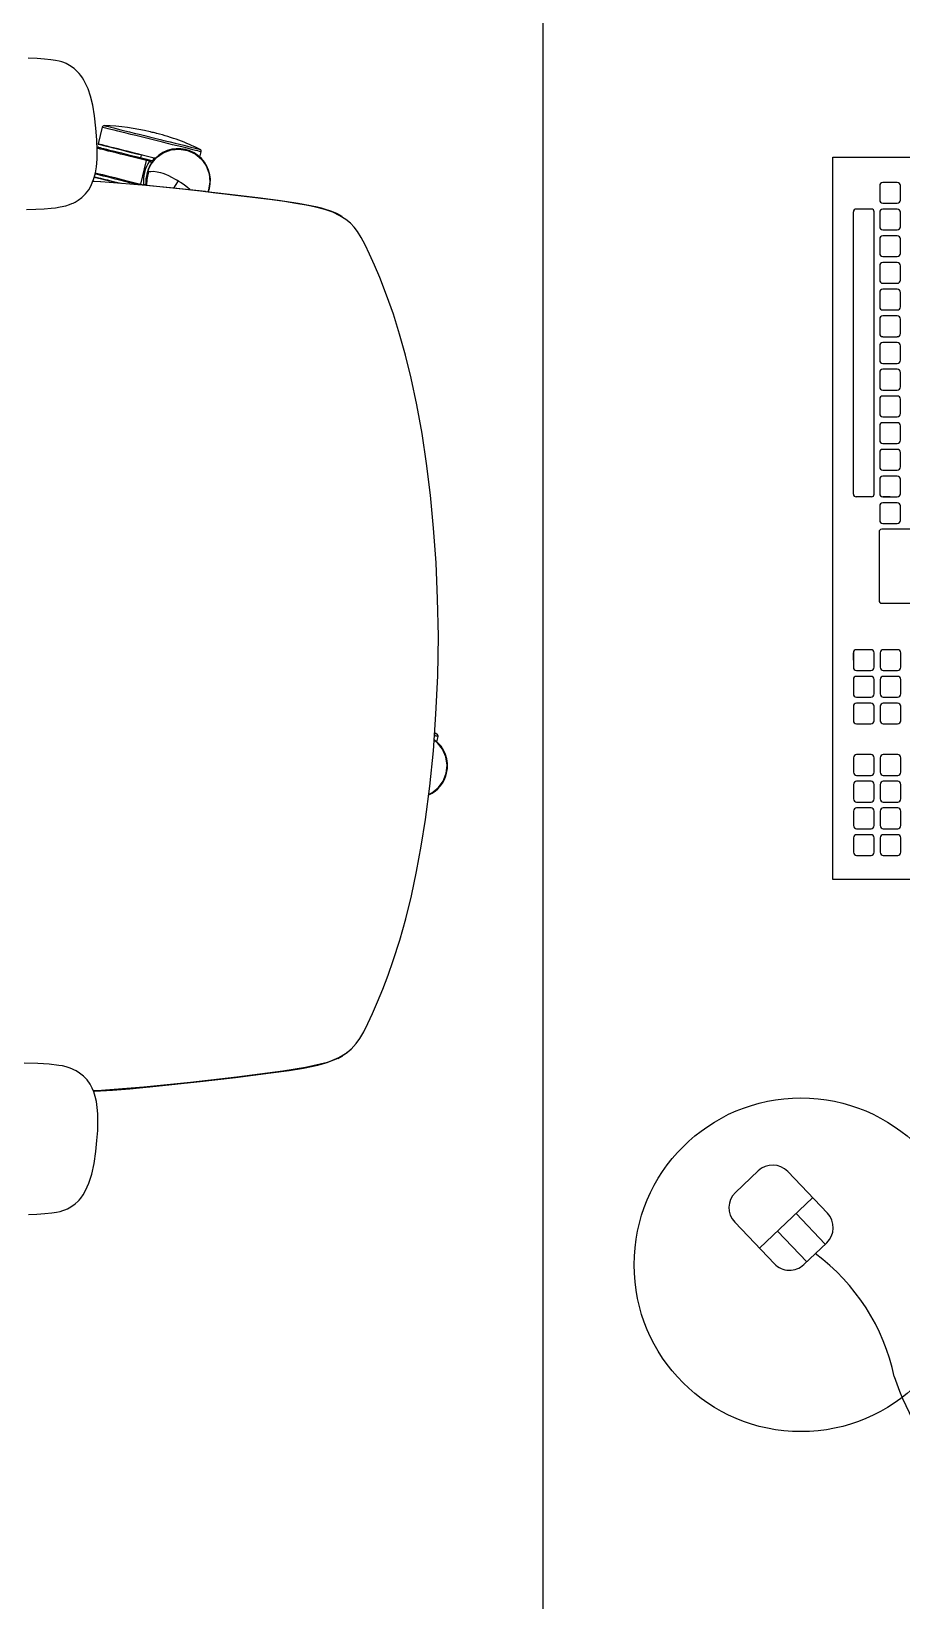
# Model space of a CAD drawing. Extents: x -1.7 to 87, y -33.6 to 19.
# Drawn here: x 10.858 to 11.38, y 0.586 to 1.526 of the extents above; entities that cross this region are included whole.
import ezdxf

# ---------------------------------------------------------------- set-up
doc = ezdxf.new("R2010")
doc.units = 0
doc.layers.add('AR-MOB', color=2, linetype='Continuous')

# ---------------------------------------------------------------- blocks, each defined once
blk = doc.blocks.new('ar-mob.33')
at = {"color": 2}
for p, q in [((43.38725, -4.80462), (43.51979, -4.80462)), ((43.38725, -5.23751), (43.38725, -4.80462)), ((43.51979, -5.23751), (43.38725, -5.23751)), ((43.34256, -5.41216), (43.32886, -5.42519)), ((43.38401, -5.43759), (43.36023, -5.4126)), ((43.37515, -5.42828), (43.34334, -5.45854)), ((43.32842, -5.44287), (43.3522, -5.46786)), ((43.38273, -5.45606), (43.36525, -5.43769)), ((43.36525, -5.43769), (43.38273, -5.45606)), ((43.3716, -5.46666), (43.35412, -5.44828)), ((43.36987, -5.4683), (43.38357, -5.45527))]:
    blk.add_line(p, q, dxfattribs=at)
at = {"color": 252}
for p, q in [((43.41533, -4.82168), (43.41533, -4.83033)), ((43.42587, -4.81979), (43.41722, -4.81979)), ((43.42776, -4.83033), (43.42776, -4.82168)), ((43.41722, -4.83223), (43.42587, -4.83223)), ((43.39957, -5.00663), (43.39957, -4.83739)), ((43.4104, -4.83579), (43.40117, -4.83579)), ((43.412, -5.00663), (43.412, -4.83739)), ((43.41533, -4.83768), (43.41533, -4.84633)), ((43.42154, -4.83579), (43.41722, -4.83579)), ((43.42587, -4.83579), (43.41722, -4.83579)), ((43.42776, -4.84633), (43.42776, -4.83768)), ((43.41722, -4.84823), (43.42587, -4.84823)), ((43.42587, -4.85179), (43.41722, -4.85179)), ((43.41533, -4.85368), (43.41533, -4.86233)), ((43.42776, -4.86233), (43.42776, -4.85368)), ((43.41533, -4.86968), (43.41533, -4.87833)), ((43.41722, -4.86423), (43.42587, -4.86423)), ((43.42587, -4.86779), (43.41722, -4.86779)), ((43.42776, -4.87833), (43.42776, -4.86968)), ((43.41722, -4.88023), (43.42587, -4.88023)), ((43.41533, -4.88568), (43.41533, -4.89433)), ((43.42587, -4.88379), (43.41722, -4.88379)), ((43.42776, -4.89433), (43.42776, -4.88568)), ((43.41722, -4.89623), (43.42587, -4.89623)), ((43.41533, -4.90168), (43.41533, -4.91033)), ((43.42587, -4.89979), (43.41722, -4.89979)), ((43.42776, -4.91033), (43.42776, -4.90168)), ((43.41533, -4.91768), (43.41533, -4.92633)), ((43.41722, -4.91223), (43.42587, -4.91223)), ((43.42587, -4.91579), (43.41722, -4.91579)), ((43.42776, -4.92633), (43.42776, -4.91768)), ((43.41533, -4.93368), (43.41533, -4.94233)), ((43.41722, -4.92823), (43.42587, -4.92823)), ((43.42587, -4.93179), (43.41722, -4.93179)), ((43.42776, -4.94233), (43.42776, -4.93368)), ((43.41722, -4.94423), (43.42587, -4.94423)), ((43.41533, -4.94968), (43.41533, -4.95833)), ((43.42587, -4.94779), (43.41722, -4.94779)), ((43.42776, -4.95833), (43.42776, -4.94968)), ((43.41722, -4.96023), (43.42587, -4.96023)), ((43.42587, -4.96379), (43.41722, -4.96379)), ((43.41533, -4.96568), (43.41533, -4.97433)), ((43.42776, -4.97433), (43.42776, -4.96568)), ((43.41533, -4.98168), (43.41533, -4.99033)), ((43.41722, -4.97623), (43.42587, -4.97623)), ((43.42587, -4.97979), (43.41722, -4.97979)), ((43.42776, -4.99033), (43.42776, -4.98168)), ((43.41722, -4.99223), (43.42587, -4.99223)), ((43.41533, -4.99768), (43.41533, -5.00633)), ((43.42587, -4.99579), (43.41722, -4.99579)), ((43.42776, -5.00633), (43.42776, -4.99768)), ((43.4104, -5.00823), (43.40117, -5.00823)), ((43.41722, -5.00823), (43.42587, -5.00823)), ((43.42154, -5.00823), (43.41722, -5.00823)), ((43.42587, -5.01179), (43.41722, -5.01179)), ((43.41533, -5.01368), (43.41533, -5.02233)), ((43.42776, -5.02233), (43.42776, -5.01368)), ((43.41493, -5.02924), (43.41493, -5.07042)), ((43.44205, -5.02764), (43.41653, -5.02764)), ((43.41722, -5.02423), (43.42587, -5.02423)), ((43.41653, -5.07202), (43.44205, -5.07202)), ((43.39957, -5.10604), (43.39957, -5.10172)), ((43.39957, -5.10172), (43.39957, -5.11037)), ((43.41011, -5.09983), (43.40147, -5.09983)), ((43.412, -5.10604), (43.412, -5.10172)), ((43.412, -5.11037), (43.412, -5.10172)), ((43.41557, -5.10172), (43.41557, -5.11037)), ((43.42611, -5.09983), (43.41747, -5.09983)), ((43.428, -5.11037), (43.428, -5.10172)), ((43.40147, -5.11226), (43.41011, -5.11226)), ((43.41011, -5.11583), (43.40147, -5.11583)), ((43.41747, -5.11226), (43.42611, -5.11226)), ((43.42611, -5.11583), (43.41747, -5.11583)), ((43.39957, -5.11772), (43.39957, -5.12637)), ((43.412, -5.12637), (43.412, -5.11772)), ((43.41557, -5.11772), (43.41557, -5.12637)), ((43.428, -5.12637), (43.428, -5.11772)), ((43.39957, -5.13372), (43.39957, -5.14237)), ((43.40147, -5.12826), (43.41011, -5.12826)), ((43.41011, -5.13183), (43.40147, -5.13183)), ((43.412, -5.14237), (43.412, -5.13372)), ((43.41557, -5.13372), (43.41557, -5.14237)), ((43.41747, -5.12826), (43.42611, -5.12826)), ((43.42611, -5.13183), (43.41747, -5.13183)), ((43.428, -5.14237), (43.428, -5.13372)), ((43.40147, -5.14426), (43.41011, -5.14426)), ((43.41747, -5.14426), (43.42611, -5.14426)), ((43.41014, -5.1627), (43.40149, -5.1627)), ((43.42614, -5.1627), (43.41749, -5.1627)), ((43.3996, -5.16459), (43.3996, -5.17324)), ((43.41203, -5.17324), (43.41203, -5.16459)), ((43.4156, -5.16459), (43.4156, -5.17324)), ((43.42803, -5.17324), (43.42803, -5.16459)), ((43.3996, -5.18059), (43.3996, -5.18924)), ((43.40149, -5.17513), (43.41014, -5.17513)), ((43.41014, -5.1787), (43.40149, -5.1787)), ((43.41203, -5.18924), (43.41203, -5.18059)), ((43.4156, -5.18059), (43.4156, -5.18924)), ((43.41749, -5.17513), (43.42614, -5.17513)), ((43.42614, -5.1787), (43.41749, -5.1787)), ((43.42803, -5.18924), (43.42803, -5.18059)), ((43.40149, -5.19113), (43.41014, -5.19113)), ((43.41749, -5.19113), (43.42614, -5.19113)), ((43.3996, -5.19659), (43.3996, -5.20524)), ((43.41014, -5.1947), (43.40149, -5.1947)), ((43.41203, -5.20524), (43.41203, -5.19659)), ((43.4156, -5.19659), (43.4156, -5.20524)), ((43.42614, -5.1947), (43.41749, -5.1947)), ((43.42803, -5.20524), (43.42803, -5.19659)), ((43.40149, -5.20713), (43.41014, -5.20713)), ((43.41749, -5.20713), (43.42614, -5.20713)), ((43.3996, -5.21259), (43.3996, -5.22124)), ((43.41014, -5.2107), (43.40149, -5.2107)), ((43.41203, -5.22124), (43.41203, -5.21259)), ((43.4156, -5.21259), (43.4156, -5.22124)), ((43.42614, -5.2107), (43.41749, -5.2107)), ((43.42803, -5.22124), (43.42803, -5.21259)), ((43.40149, -5.22313), (43.41014, -5.22313)), ((43.41749, -5.22313), (43.42614, -5.22313))]:
    blk.add_line(p, q, dxfattribs=at)
at = {"color": 2}
blk.add_lwpolyline([(44.08368, -6.20564), (43.21368, -6.20564), (43.21368, -4.40564), (44.08368, -4.40564)], dxfattribs=at)
at = {"color": 1}
blk.add_circle((43.36817, -5.46843), 0.1, dxfattribs=at)
at = {"color": 252}
for centre, radius, start, end in [((43.41722, -4.82168), 0.00189, 90, 180), ((43.42587, -4.82168), 0.00189, 360, 90), ((43.41722, -4.83033), 0.00189, 180, 270), ((43.42587, -4.83033), 0.00189, 270, 360), ((43.40117, -4.83739), 0.0016, 90, 180), ((43.4104, -4.83739), 0.0016, 0, 90), ((43.41722, -4.83768), 0.00189, 90, 180), ((43.42587, -4.83768), 0.00189, 0, 90), ((43.41722, -4.84633), 0.00189, 180, 270), ((43.41722, -4.85368), 0.00189, 90, 180), ((43.42587, -4.84633), 0.00189, 270, 0), ((43.42587, -4.85368), 0.00189, 0, 90), ((43.41722, -4.86233), 0.00189, 180, 270), ((43.41722, -4.86968), 0.00189, 90, 180), ((43.42587, -4.86233), 0.00189, 270, 360), ((43.42587, -4.86968), 0.00189, 0, 90), ((43.41722, -4.87833), 0.00189, 180, 270), ((43.42587, -4.87833), 0.00189, 270, 0), ((43.41722, -4.88568), 0.00189, 90, 180), ((43.42587, -4.88568), 0.00189, 0, 90), ((43.41722, -4.89433), 0.00189, 180, 270), ((43.42587, -4.89433), 0.00189, 270, 360), ((43.41722, -4.90168), 0.00189, 90, 180), ((43.42587, -4.90168), 0.00189, 360, 90), ((43.41722, -4.91033), 0.00189, 180, 270), ((43.41722, -4.91768), 0.00189, 90, 180), ((43.42587, -4.91033), 0.00189, 270, 360), ((43.42587, -4.91768), 0.00189, 0, 90), ((43.41722, -4.92633), 0.00189, 180, 270), ((43.42587, -4.92633), 0.00189, 270, 0), ((43.41722, -4.93368), 0.00189, 90, 180), ((43.42587, -4.93368), 0.00189, 0, 90), ((43.41722, -4.94233), 0.00189, 180, 270), ((43.42587, -4.94233), 0.00189, 270, 0), ((43.41722, -4.94968), 0.00189, 90, 180), ((43.42587, -4.94968), 0.00189, 0, 90), ((43.41722, -4.95833), 0.00189, 180, 270), ((43.41722, -4.96568), 0.00189, 90, 180), ((43.42587, -4.95833), 0.00189, 270, 0), ((43.42587, -4.96568), 0.00189, 0, 90), ((43.41722, -4.97433), 0.00189, 180, 270), ((43.42587, -4.97433), 0.00189, 270, 360), ((43.41722, -4.98168), 0.00189, 90, 180), ((43.42587, -4.98168), 0.00189, 0, 90), ((43.41722, -4.99033), 0.00189, 180, 270), ((43.42587, -4.99033), 0.00189, 270, 360), ((43.41722, -4.99768), 0.00189, 90, 180), ((43.42587, -4.99768), 0.00189, 360, 90), ((43.40117, -5.00663), 0.0016, 180, 270), ((43.4104, -5.00663), 0.0016, 270, 0), ((43.41722, -5.00633), 0.00189, 180, 270), ((43.41722, -5.01368), 0.00189, 90, 180), ((43.42587, -5.00633), 0.00189, 270, 0), ((43.42587, -5.01368), 0.00189, 0, 90), ((43.41653, -5.02924), 0.0016, 90, 180), ((43.41722, -5.02233), 0.00189, 180, 270), ((43.42587, -5.02233), 0.00189, 270, 360), ((43.41653, -5.07042), 0.0016, 180, 270), ((43.40147, -5.10172), 0.00189, 90, 180), ((43.41011, -5.10172), 0.00189, 0, 90), ((43.41747, -5.10172), 0.00189, 90, 180), ((43.42611, -5.10172), 0.00189, 0, 90), ((43.40147, -5.11037), 0.00189, 180, 270), ((43.40147, -5.11772), 0.00189, 90, 180), ((43.41011, -5.11037), 0.00189, 270, 360), ((43.41011, -5.11772), 0.00189, 360, 90), ((43.41747, -5.11037), 0.00189, 180, 270), ((43.41747, -5.11772), 0.00189, 90, 180), ((43.42611, -5.11037), 0.00189, 270, 0), ((43.42611, -5.11772), 0.00189, 0, 90), ((43.40147, -5.12637), 0.00189, 180, 270), ((43.40147, -5.13372), 0.00189, 90, 180), ((43.41011, -5.12637), 0.00189, 270, 360), ((43.41011, -5.13372), 0.00189, 0, 90), ((43.41747, -5.12637), 0.00189, 180, 270), ((43.41747, -5.13372), 0.00189, 90, 180), ((43.42611, -5.12637), 0.00189, 270, 0), ((43.42611, -5.13372), 0.00189, 360, 90), ((43.40147, -5.14237), 0.00189, 180, 270), ((43.41011, -5.14237), 0.00189, 270, 360), ((43.41747, -5.14237), 0.00189, 180, 270), ((43.42611, -5.14237), 0.00189, 270, 0), ((43.40149, -5.16459), 0.00189, 90, 180), ((43.41014, -5.16459), 0.00189, 0, 90), ((43.41749, -5.16459), 0.00189, 90, 180), ((43.42614, -5.16459), 0.00189, 0, 90), ((43.40149, -5.17324), 0.00189, 180, 270), ((43.40149, -5.18059), 0.00189, 90, 180), ((43.41014, -5.17324), 0.00189, 270, 0), ((43.41014, -5.18059), 0.00189, 0, 90), ((43.41749, -5.17324), 0.00189, 180, 270), ((43.41749, -5.18059), 0.00189, 90, 180), ((43.42614, -5.17324), 0.00189, 270, 0), ((43.42614, -5.18059), 0.00189, 0, 90), ((43.40149, -5.18924), 0.00189, 180, 270), ((43.41014, -5.18924), 0.00189, 270, 360), ((43.41749, -5.18924), 0.00189, 180, 270), ((43.42614, -5.18924), 0.00189, 270, 360), ((43.40149, -5.19659), 0.00189, 90, 180), ((43.41014, -5.19659), 0.00189, 360, 90), ((43.41749, -5.19659), 0.00189, 90, 180), ((43.42614, -5.19659), 0.00189, 0, 90), ((43.40149, -5.20524), 0.00189, 180, 270), ((43.41014, -5.20524), 0.00189, 270, 0), ((43.41749, -5.20524), 0.00189, 180, 270), ((43.42614, -5.20524), 0.00189, 270, 0), ((43.40149, -5.21259), 0.00189, 90, 180), ((43.41014, -5.21259), 0.00189, 360, 90), ((43.41749, -5.21259), 0.00189, 90, 180), ((43.42614, -5.21259), 0.00189, 0, 90), ((43.40149, -5.22124), 0.00189, 180, 270), ((43.41014, -5.22124), 0.00189, 270, 0), ((43.41749, -5.22124), 0.00189, 180, 270), ((43.42614, -5.22124), 0.00189, 270, 0)]:
    blk.add_arc(centre, radius, start, end, dxfattribs=at)
at = {"color": 2}
for centre, radius, start, end in [((43.35118, -5.42122), 0.0125, 43.57309, 133.57309), ((43.33748, -5.43425), 0.0125, 133.57309, 223.57309), ((43.37496, -5.44621), 0.0125, 313.57309, 43.57309), ((43.30342, -5.56094), 0.12331, 11.9432, 53.52756), ((43.36126, -5.45924), 0.0125, 223.57309, 313.57309), ((43.57845, -5.48483), 0.16247, 198.14308, 302.84538)]:
    blk.add_arc(centre, radius, start, end, dxfattribs=at)
blk = doc.blocks.new('A$C1E86606E')
at = {"color": 1, "linetype": 'Continuous'}
for p, q in [((0.41133, 0.73475), (0.40819, 0.73551)), ((0.60109, 0.67542), (0.59958, 0.67826)), ((0.06087, 0.59299), (0.05773, 0.59377)), ((0.08159, 0.59634), (0.08054, 0.58664)), ((0.063, 0.5649), (0.06151, 0.56527)), ((0.06306, 0.56483), (0.0627, 0.56518)), ((0.05967, 0.55786), (0.06123, 0.55747)), ((0.06215, 0.56118), (0.06284, 0.56394)), ((0.06334, 0.56276), (0.0629, 0.56099)), ((0.07702, 0.55748), (0.0629, 0.56099)), ((0.06963, 0.56172), (0.06952, 0.56237)), ((0.07702, 0.55748), (0.07746, 0.55925)), ((0.04298, 0.53445), (0.05284, 0.532))]:
    blk.add_line(p, q, dxfattribs=at)
at = {"color": 1, "linetype": 'Continuous', "flags": 128}
for points in [[(0.34804, 0.73574), (0.32563, 0.7353), (0.30407, 0.73436), (0.28336, 0.73294), (0.26352, 0.73107), (0.24459, 0.72875), (0.22656, 0.72604), (0.2095, 0.72295), (0.19337, 0.71951), (0.17974, 0.71616), (0.16706, 0.71264), (0.15515, 0.70889), (0.14373, 0.70484), (0.13311, 0.7007), (0.12565, 0.69758), (0.11912, 0.69468), (0.11361, 0.69203), (0.10915, 0.68965), (0.10563, 0.68745), (0.10293, 0.68539), (0.10063, 0.68318), (0.09836, 0.68038), (0.09611, 0.67684), (0.09402, 0.67261), (0.09224, 0.66779), (0.09084, 0.66249), (0.08969, 0.65672), (0.08864, 0.65048), (0.08762, 0.64373), (0.08659, 0.63634), (0.0855, 0.62795), (0.08465, 0.62115), (0.08382, 0.61432), (0.08307, 0.60795), (0.08242, 0.60248), (0.08186, 0.59793), (0.08112, 0.59171), (0.08032, 0.58474), (0.07953, 0.57737), (0.07844, 0.56687), (0.07746, 0.55637)], [(0.6205, 0.53021), (0.61945, 0.54655), (0.618, 0.5626), (0.61645, 0.57779), (0.61591, 0.58281), (0.61535, 0.58783), (0.61478, 0.59277), (0.61424, 0.59741), (0.6137, 0.60183), (0.61309, 0.60703), (0.61238, 0.61313), (0.61146, 0.62083), (0.6105, 0.62847), (0.60959, 0.63554), (0.60873, 0.64181), (0.60794, 0.64718), (0.60724, 0.65169), (0.60666, 0.65518), (0.60617, 0.65796), (0.60574, 0.66021), (0.60522, 0.66268), (0.60455, 0.66541), (0.60299, 0.67038), (0.60055, 0.67591), (0.59833, 0.67967), (0.59561, 0.68319), (0.59226, 0.68633), (0.5891, 0.68855), (0.58515, 0.69084), (0.58018, 0.69336), (0.5742, 0.69613), (0.56728, 0.69911), (0.55954, 0.70226), (0.55115, 0.70547), (0.54237, 0.70859), (0.53027, 0.71245), (0.51745, 0.71604), (0.50371, 0.71944), (0.48919, 0.72257), (0.47397, 0.7254), (0.45802, 0.72793), (0.43792, 0.73055), (0.41684, 0.73267), (0.39481, 0.73425), (0.37187, 0.73529), (0.34804, 0.73574)], [(0.40641, 0.73348), (0.40641, 0.73351), (0.4066, 0.73429), (0.4067, 0.73472), (0.40673, 0.73482)], [(0.40819, 0.73551), (0.40817, 0.73547), (0.40809, 0.73512), (0.40792, 0.73443), (0.4077, 0.73349)], [(0.44277, 0.72992), (0.44202, 0.73167), (0.43891, 0.73555), (0.4349, 0.73851), (0.43028, 0.74034), (0.42534, 0.74089), (0.42041, 0.74015), (0.41585, 0.73818), (0.41197, 0.73507), (0.41043, 0.73298)], [(0.09671, 0.67807), (0.09351, 0.67194), (0.09088, 0.66343), (0.08872, 0.65179), (0.08695, 0.63983), (0.08534, 0.62767), (0.08369, 0.61416), (0.08247, 0.60381), (0.08163, 0.59669), (0.08083, 0.58971), (0.08005, 0.58259), (0.07902, 0.57281), (0.07806, 0.56309), (0.07718, 0.55333), (0.07638, 0.5435), (0.07573, 0.53363), (0.07556, 0.52873)], [(0.0965, 0.67826), (0.0948, 0.67507), (0.09332, 0.67149), (0.09204, 0.66756), (0.09143, 0.66521)], [(0.59562, 0.68318), (0.59776, 0.68094), (0.60117, 0.67527), (0.60356, 0.66905), (0.60662, 0.65587), (0.60879, 0.64229), (0.61061, 0.62851), (0.61229, 0.61466), (0.61552, 0.5869), (0.61834, 0.55904), (0.62045, 0.53112), (0.6205, 0.52871)], [(0.62056, 0.52873), (0.62055, 0.52952), (0.62, 0.54012), (0.61916, 0.55069), (0.61711, 0.57178), (0.6149, 0.59284), (0.61243, 0.61385), (0.61115, 0.62448), (0.6098, 0.63521), (0.60826, 0.64619), (0.60687, 0.65468), (0.60513, 0.66334), (0.60403, 0.66756), (0.60361, 0.66884)], [(0.042, 0.53574), (0.04202, 0.53583), (0.04213, 0.53627), (0.04233, 0.53704), (0.0426, 0.53815), (0.04296, 0.53958), (0.04339, 0.54131), (0.04389, 0.54331), (0.04445, 0.54558), (0.04507, 0.54807), (0.04574, 0.55077), (0.04645, 0.55362), (0.04719, 0.55661), (0.04796, 0.55969), (0.04874, 0.56284), (0.04953, 0.56599), (0.05031, 0.56914), (0.05107, 0.57222), (0.05182, 0.57521), (0.05253, 0.57806), (0.0532, 0.58076), (0.05382, 0.58325), (0.05438, 0.58551), (0.05488, 0.58752), (0.05531, 0.58925), (0.05566, 0.59068), (0.05594, 0.59179), (0.05613, 0.59256), (0.05624, 0.593), (0.05627, 0.59309)], [(0.05773, 0.59377), (0.05772, 0.59373), (0.05763, 0.59338), (0.05746, 0.59269), (0.0572, 0.59166), (0.05687, 0.59032), (0.05646, 0.58866), (0.05597, 0.58672), (0.05542, 0.58451), (0.05482, 0.58206), (0.05416, 0.5794), (0.05345, 0.57656), (0.05271, 0.57358), (0.05194, 0.57049), (0.05115, 0.56732), (0.05035, 0.56411)], [(0.06963, 0.56172), (0.06725, 0.5626), (0.06502, 0.56379), (0.06119, 0.56696), (0.0583, 0.57102), (0.05654, 0.57567), (0.05608, 0.58061), (0.0569, 0.58553), (0.05894, 0.59006), (0.06211, 0.59389), (0.06617, 0.59678), (0.07082, 0.59854), (0.07576, 0.599), (0.08068, 0.59818), (0.08174, 0.59771)], [(0.08062, 0.58734), (0.08024, 0.58695), (0.079, 0.58549), (0.0777, 0.58381), (0.07622, 0.58168), (0.07603, 0.58139), (0.07584, 0.5811), (0.07565, 0.58081), (0.07547, 0.58053), (0.07529, 0.58025), (0.07511, 0.57997)], [(0.06952, 0.56237), (0.0694, 0.56354), (0.06939, 0.56512), (0.06963, 0.56727), (0.07011, 0.56941), (0.07053, 0.57077), (0.0711, 0.57229), (0.07186, 0.57405), (0.0728, 0.57596), (0.07406, 0.57822), (0.07424, 0.57852), (0.07441, 0.57882), (0.07459, 0.57911), (0.07477, 0.5794), (0.07494, 0.57968), (0.07511, 0.57997)], [(0.07511, 0.57997), (0.07798, 0.57818), (0.07952, 0.57721)], [(0.04671, 0.56712), (0.04667, 0.56697), (0.04656, 0.56654), (0.04641, 0.5659), (0.04622, 0.56514), (0.04603, 0.56438), (0.04587, 0.56374), (0.04576, 0.56331), (0.04573, 0.56316)], [(0.06022, 0.56166), (0.06102, 0.56486), (0.0614, 0.56639)], [(0.06284, 0.56394), (0.06284, 0.56395), (0.06287, 0.56406), (0.06299, 0.56454), (0.06306, 0.56483)], [(0.05035, 0.56411), (0.04955, 0.56091), (0.04877, 0.55774), (0.048, 0.55464), (0.04726, 0.55166), (0.04655, 0.54882), (0.04589, 0.54616), (0.04528, 0.54372), (0.04473, 0.54151), (0.04425, 0.53956), (0.04384, 0.53791), (0.0435, 0.53656), (0.04325, 0.53553), (0.04307, 0.53484), (0.04299, 0.5345), (0.04298, 0.53445)], [(0.05284, 0.532), (0.05285, 0.53204), (0.05294, 0.53239), (0.05311, 0.53308), (0.05337, 0.53411), (0.0537, 0.53545), (0.05411, 0.53711), (0.0546, 0.53905), (0.05515, 0.54126), (0.05576, 0.54371), (0.05642, 0.54637), (0.05712, 0.5492), (0.05786, 0.55219), (0.05863, 0.55528), (0.05942, 0.55845), (0.06022, 0.56166)], [(0.06059, 0.56156), (0.05979, 0.55834), (0.059, 0.55516), (0.05823, 0.55206), (0.05749, 0.54907), (0.05678, 0.54623), (0.05612, 0.54358), (0.05552, 0.54115), (0.05497, 0.53896), (0.0545, 0.53705), (0.0541, 0.53544), (0.05377, 0.53414), (0.05353, 0.53318), (0.05338, 0.53256), (0.05331, 0.53229), (0.05331, 0.53228)], [(0.05497, 0.53228), (0.05503, 0.53254), (0.05518, 0.53314), (0.05542, 0.53409), (0.05574, 0.53537), (0.05613, 0.53696), (0.0566, 0.53884), (0.05714, 0.541), (0.05773, 0.5434), (0.05839, 0.54602), (0.05908, 0.54883), (0.05982, 0.55178), (0.06058, 0.55485), (0.06136, 0.55799), (0.06215, 0.56118)], [(0.0629, 0.56099), (0.06209, 0.55772), (0.06129, 0.5545), (0.06051, 0.55135), (0.05975, 0.54832), (0.05904, 0.54544), (0.05837, 0.54276), (0.05776, 0.54029), (0.05721, 0.53808), (0.05672, 0.53614), (0.05632, 0.53451), (0.05599, 0.5332), (0.05575, 0.53223), (0.0556, 0.53161), (0.05553, 0.53134)], [(0.06215, 0.56118), (0.06217, 0.56117), (0.06221, 0.56116), (0.06228, 0.56115), (0.06237, 0.56112), (0.06249, 0.56109), (0.06262, 0.56106), (0.06276, 0.56103), (0.0629, 0.56099)], [(0.06334, 0.56276), (0.06309, 0.5633), (0.06295, 0.56365), (0.06288, 0.56382), (0.06285, 0.56391), (0.06284, 0.56394)], [(0.06422, 0.56403), (0.0642, 0.56401), (0.06415, 0.56394), (0.06407, 0.56382), (0.06396, 0.56366), (0.06383, 0.56347), (0.06368, 0.56325), (0.06351, 0.56301), (0.06334, 0.56276)], [(0.07793, 0.5611), (0.07431, 0.56142), (0.06952, 0.56237)], [(0.07703, 0.56079), (0.07619, 0.56073), (0.07535, 0.56072), (0.07451, 0.56076), (0.07367, 0.56084), (0.07284, 0.56096), (0.06963, 0.56172)], [(0.07023, 0.53019), (0.07043, 0.531), (0.07084, 0.53263), (0.07132, 0.53457), (0.07187, 0.53678), (0.07248, 0.53925), (0.07315, 0.54193), (0.07386, 0.54481), (0.07462, 0.54784), (0.0754, 0.55099), (0.0762, 0.55421), (0.07702, 0.55748)], [(0.07742, 0.55589), (0.07697, 0.55411), (0.07619, 0.55097), (0.07543, 0.5479), (0.07469, 0.54494), (0.074, 0.54214), (0.07334, 0.53952), (0.07275, 0.53712), (0.07221, 0.53496), (0.07174, 0.53308), (0.07135, 0.53148), (0.07103, 0.53021), (0.07097, 0.52998)], [(0.07612, 0.56072), (0.07687, 0.56078), (0.07707, 0.56079), (0.07716, 0.5608), (0.07721, 0.56081), (0.07722, 0.56081), (0.07723, 0.56081), (0.07723, 0.56081), (0.07723, 0.56081), (0.07723, 0.56081), (0.07723, 0.56081), (0.07723, 0.56081), (0.07736, 0.56082), (0.0777, 0.56084)], [(0.07728, 0.56078), (0.07729, 0.56076), (0.0773, 0.56067), (0.07731, 0.56053), (0.07733, 0.56034), (0.07736, 0.5601), (0.07739, 0.55984), (0.07742, 0.55955), (0.07746, 0.55925)], [(0.07256, 0.52972), (0.07266, 0.53009), (0.07302, 0.53155), (0.07346, 0.53331), (0.07397, 0.53536), (0.07454, 0.53767), (0.07518, 0.54022), (0.07586, 0.54297), (0.07649, 0.5455)], [(0.07631, 0.54317), (0.0759, 0.54152), (0.07524, 0.53886), (0.07463, 0.53642), (0.07408, 0.53421), (0.07359, 0.53226), (0.07318, 0.53061), (0.07293, 0.5296)], [(0.04356, 0.53068), (0.03612, 0.5298), (0.02968, 0.52874), (0.02423, 0.52744), (0.01986, 0.52597), (0.01664, 0.52453), (0.01465, 0.52344), (0.01331, 0.5226), (0.01201, 0.52168), (0.01076, 0.52068), (0.00953, 0.51954), (0.00774, 0.51755), (0.00586, 0.51484), (0.00483, 0.51291), (0.00419, 0.5114), (0.00381, 0.51032), (0.00336, 0.5087), (0.00291, 0.50647), (0.00252, 0.50365), (0.00213, 0.49982), (0.0018, 0.49554), (0.00148, 0.49007)], [(0.09221, 0.489), (0.09202, 0.49455), (0.09178, 0.49951), (0.09147, 0.50381), (0.09119, 0.50637), (0.09073, 0.50929), (0.08996, 0.51267), (0.08925, 0.51488), (0.0887, 0.51626), (0.08835, 0.51703), (0.08777, 0.51817), (0.08667, 0.51994), (0.08496, 0.5222), (0.08278, 0.52445), (0.08036, 0.52631), (0.07784, 0.52774), (0.07576, 0.52865), (0.07427, 0.5292), (0.07297, 0.52961), (0.07033, 0.5303), (0.06663, 0.53097), (0.06203, 0.53139), (0.05663, 0.53148), (0.05049, 0.53124), (0.04356, 0.53068)], [(0.05497, 0.53228), (0.05495, 0.53213), (0.05495, 0.53198), (0.05499, 0.53183), (0.05506, 0.53169), (0.05515, 0.53157), (0.05526, 0.53147), (0.05533, 0.53142)], [(0.07571, 0.53317), (0.07552, 0.52952), (0.07551, 0.52875)], [(0.664, 0.52917), (0.65678, 0.5302), (0.65021, 0.53089), (0.64413, 0.53133), (0.6385, 0.53149), (0.63428, 0.5314), (0.63036, 0.53109), (0.62684, 0.53054), (0.62381, 0.52982), (0.62108, 0.52894), (0.61892, 0.52806), (0.6164, 0.52674), (0.61389, 0.52496), (0.61163, 0.52279), (0.60975, 0.52044), (0.60851, 0.51852), (0.60777, 0.51714), (0.60736, 0.51623), (0.60679, 0.51481), (0.60607, 0.51253), (0.60553, 0.51025), (0.60514, 0.50813), (0.60448, 0.50229), (0.60409, 0.49546), (0.60381, 0.48734)], [(0.69461, 0.48977), (0.69432, 0.49481), (0.69396, 0.49954), (0.69354, 0.50374), (0.69315, 0.50658), (0.69268, 0.5088), (0.69222, 0.51042), (0.69181, 0.51157), (0.69112, 0.51315), (0.69004, 0.51513), (0.68819, 0.51773), (0.68657, 0.51951), (0.68588, 0.52017), (0.6847, 0.52116), (0.68282, 0.52252), (0.68023, 0.52406), (0.67582, 0.52608), (0.67036, 0.52781), (0.664, 0.52917)]]:
    blk.add_lwpolyline(points, dxfattribs=at)
at = {"color": 1, "linetype": 'Continuous'}
for centre, radius, start, end in [((0.52132, 0.67898), 0.12747, 154.01799, 154.7604), ((0.40788, 0.73426), 0.00129, 76.48319, 154.01799), ((0.42568, 0.72184), 0.0193, 76.48319, 143.92991), ((0.42568, 0.72184), 0.0193, 24.82551, 76.48319), ((0.17041, 0.53635), 0.12747, 153.5687, 166.0339), ((0.07511, 0.57997), 0.0193, 76.0339, 274.44615), ((0.05742, 0.59252), 0.00129, 76.0339, 153.5687), ((0.07511, 0.57997), 0.0193, 69.67288, 76.0339), ((0.16943, 0.5324), 0.12747, 166.0339, 178.49911), ((0.07511, 0.57997), 0.02085, 235.62208, 276.44573), ((0.04329, 0.5357), 0.00129, 178.49911, 256.0339), ((0.05294, 0.53237), 0.000386, 256.0339, 346.0339)]:
    blk.add_arc(centre, radius, start, end, dxfattribs=at)

msp = doc.modelspace()

# ---------------------------------------------------------------- block references
at = {"layer": 'AR-MOB'}
msp.add_blockref('ar-mob.33', (-32.04868, 6.25564), dxfattribs=at)
at = {"layer": 'AR-MOB', "rotation": 270.038522204994}
msp.add_blockref('A$C1E86606E', (10.36618, 1.51151), dxfattribs=at)

doc.saveas('drawing.dxf')
